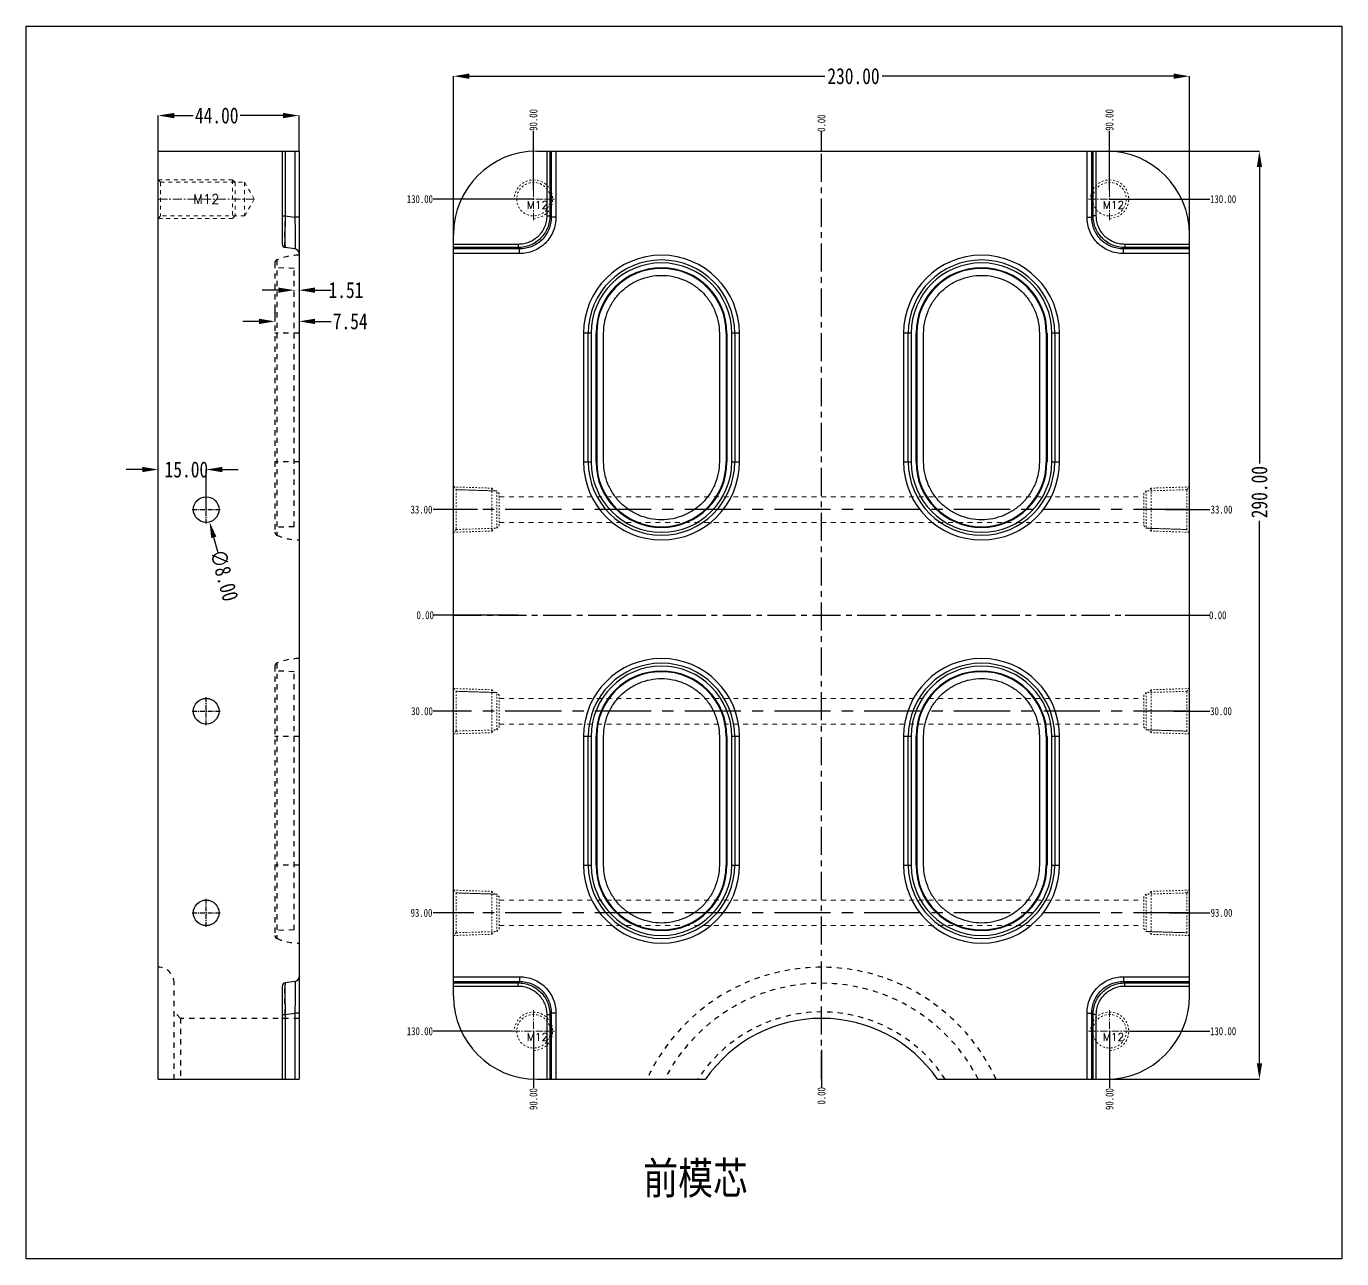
# Model space of a CAD drawing. Header units: millimetres. Extents: x 780 to 4422, y -1506 to 1268.
# Drawn here: x 2302 to 2713, y -202.5 to 182.5 of the extents above; entities that cross this region are included whole.
import ezdxf
from ezdxf.enums import TextEntityAlignment as Align

# ---------------------------------------------------------------- set-up
doc = ezdxf.new("R2010")
doc.units = ezdxf.units.MM
doc.header["$LTSCALE"] = 16.335
doc.header["$PDMODE"] = 3
doc.header["$PDSIZE"] = 0.3125
doc.linetypes.add('CENTER', pattern=[0.6, 0.375, -0.075, 0.075, -0.075])
doc.linetypes.add('HIDDEN', pattern=[0.2, 0.1, -0.1])
doc.layers.get('0').update_dxf_attribs({"linetype": 'CONTINUOUS'})
doc.layers.get('Defpoints').update_dxf_attribs({"linetype": 'CONTINUOUS'})
for name, color, linetype, lineweight in [('cool', 153, 'HIDDEN', 9), ('dim', 82, 'CONTINUOUS', 9), ('screw', 33, 'CONTINUOUS', 13)]:
    doc.layers.add(name, color=color, linetype=linetype, lineweight=lineweight)
doc.layers.add('DEFAULT_2', color=8, linetype='HIDDEN')
doc.styles.get("Standard").update_dxf_attribs({"font": 'txt', "width": 0.8})
doc.styles.add('TXT', font='txt.shx', dxfattribs={"bigfont": 'gbcbig.shx'})
doc.dimstyles.get("Standard").update_dxf_attribs({"dimtxt": 0.15625, "dimasz": 0.1875, "dimexe": 0.125, "dimexo": 0.0625, "dimtad": 0, "dimtih": 1, "dimtoh": 1, "dimdsep": 46, "dimtxsty": 'Standard', "dimcen": 0.09, "dimadec": 0, "dimazin": 0, "dimtp": 0.01, "dimtm": 0.01, "dimtfac": 1, "dimtofl": 0, "dimtmove": 0, "dimatfit": 3, "dimfxl": 0, "dimtolj": 1, "dimarcsym": 0})

# ---------------------------------------------------------------- blocks, each defined once
blk = doc.blocks.new('*D152')
at = {"color": 4, "lineweight": -2}
for p, q in [((2343.24, 143.54), (2343.24, 154.66)), ((2348.24, 154.66), (2354.19, 154.66)), ((2382.24, 154.66), (2368.86, 154.66)), ((2387.24, 143.54), (2387.24, 154.66))]:
    blk.add_line(p, q, dxfattribs=at)
at = {"color": 4}
for points in [[(2348.24, 155.49), (2348.24, 153.82), (2343.24, 154.66)], [(2382.24, 155.49), (2382.24, 153.82), (2387.24, 154.66)]]:
    blk.add_solid(points, dxfattribs=at)
at = {"layer": 'Defpoints', "color": 0}
for p in [(2343.24, 154.66), (2343.24, 143.54), (2387.24, 143.54)]:
    blk.add_point(p, dxfattribs=at)
at = {"color": 6, "insert": (2361.53, 154.66), "char_height": 5, "attachment_point": 5}
blk.add_mtext('\\A1;44.00', dxfattribs=at)
blk = doc.blocks.new('*D153')
at = {"color": 4, "lineweight": -2}
for p, q in [((2338.24, 44.05), (2333.24, 44.05)), ((2343.24, 36.26), (2343.24, 44.05)), ((2358.24, 31.54), (2358.24, 44.05)), ((2363.24, 44.05), (2368.24, 44.05))]:
    blk.add_line(p, q, dxfattribs=at)
at = {"color": 4}
for points in [[(2338.24, 44.88), (2338.24, 43.22), (2343.24, 44.05)], [(2363.24, 44.88), (2363.24, 43.22), (2358.24, 44.05)]]:
    blk.add_solid(points, dxfattribs=at)
at = {"layer": 'Defpoints', "color": 0}
for p in [(2343.24, 44.05), (2343.24, 36.26), (2358.24, 31.54)]:
    blk.add_point(p, dxfattribs=at)
at = {"color": 6, "insert": (2352.05, 44.05), "char_height": 5, "attachment_point": 5}
blk.add_mtext('\\A1;15.00', dxfattribs=at)
blk = doc.blocks.new('*D154')
at = {"color": 4, "lineweight": -2}
blk.add_line((2361.93, 18.04), (2360.61, 22.86), dxfattribs=at)
at = {"color": 4}
blk.add_solid([(2361.42, 23.08), (2359.81, 22.64), (2359.29, 27.68)], dxfattribs=at)
at = {"layer": 'Defpoints', "color": 0}
for p in [(2357.18, 35.4), (2359.29, 27.68)]:
    blk.add_point(p, dxfattribs=at)
at = {"color": 6, "insert": (2363.87, 10.97), "char_height": 5, "attachment_point": 5, "rotation": 285.2989}
blk.add_mtext('\\A1;∅8.00', dxfattribs=at)
blk = doc.blocks.new('*D155')
at = {"color": 4, "lineweight": -2}
for p, q in [((2379.7, 95.64), (2379.7, 90.34)), ((2387.24, 95.64), (2387.24, 90.34)), ((2374.7, 90.34), (2369.7, 90.34)), ((2392.24, 90.34), (2397.24, 90.34))]:
    blk.add_line(p, q, dxfattribs=at)
at = {"color": 4}
for points in [[(2374.7, 91.18), (2374.7, 89.51), (2379.7, 90.34)], [(2392.24, 91.18), (2392.24, 89.51), (2387.24, 90.34)]]:
    blk.add_solid(points, dxfattribs=at)
at = {"layer": 'Defpoints', "color": 0}
for p in [(2379.7, 95.64), (2387.24, 95.64), (2379.7, 90.34)]:
    blk.add_point(p, dxfattribs=at)
at = {"color": 6, "insert": (2403.24, 90.34), "char_height": 5, "attachment_point": 5}
blk.add_mtext('\\A1;7.54', dxfattribs=at)
blk = doc.blocks.new('*D156')
at = {"color": 4, "lineweight": -2}
for p, q in [((2380.73, 100.1), (2375.73, 100.1)), ((2385.73, 99.9), (2385.73, 100.1)), ((2387.24, 99.9), (2387.24, 100.1)), ((2392.24, 100.1), (2397.24, 100.1))]:
    blk.add_line(p, q, dxfattribs=at)
at = {"color": 4}
for points in [[(2380.73, 100.93), (2380.73, 99.27), (2385.73, 100.1)], [(2392.24, 100.93), (2392.24, 99.27), (2387.24, 100.1)]]:
    blk.add_solid(points, dxfattribs=at)
at = {"layer": 'Defpoints', "color": 0}
for p in [(2385.73, 99.9), (2387.24, 100.1), (2387.24, 99.9)]:
    blk.add_point(p, dxfattribs=at)
at = {"color": 6, "insert": (2401.91, 100.1), "char_height": 5, "attachment_point": 5}
blk.add_mtext('\\A1;1.51', dxfattribs=at)
blk = doc.blocks.new('screw_m12_g')
at = {"layer": 'screw', "color": 1, "linetype": 'CENTER', "ltscale": 0.373186}
for p, q in [((0, -6.6), (0, 6.6)), ((-6.6, 0), (6.6, 0))]:
    blk.add_line(p, q, dxfattribs=at)
at = {"layer": 'screw', "linetype": 'HIDDEN', "ltscale": 0.373186}
blk.add_circle((0, 0), 5.25, dxfattribs=at)
at = {"layer": 'screw', "color": 92, "linetype": 'HIDDEN', "ltscale": 0.373186}
blk.add_arc((0, 0), 6, 270, 180, dxfattribs=at)
at = {"layer": 'screw', "color": 6, "style": 'TXT'}
blk.add_text('M12', height=2.4, dxfattribs=at).set_placement((-2.04, -3))
blk = doc.blocks.new('cool_jt_f12')
at = {"layer": 'cool', "ltscale": 0.3}
for p, q in [((0, 7.0785), (0.856, 6.2225)), ((0, 7.0785), (12, 6.7035)), ((0.856, 6.2225), (0.856, -6.2225)), ((13.5, 5.827375), (0.856, 6.2225)), ((0.856, 6.2225), (13.5, 5.827375)), ((12, 6.7035), (12.856, 5.8475)), ((12, 6.7035), (12, -6.7035)), ((14.327375, 5), (13.5, 5.827375)), ((13.5, -5.827375), (13.5, 5.827375)), ((14.327375, -5), (14.327375, 5)), ((0.856, -6.2225), (0, -7.0785)), ((0, -7.0785), (12, -6.7035)), ((0.856, -6.2225), (13.5, -5.827375)), ((12, -6.7035), (12.856, -5.8475)), ((13.5, -5.827375), (14.327375, -5))]:
    blk.add_line(p, q, dxfattribs=at)
blk = doc.blocks.new('*D157')
at = {"layer": 'Defpoints', "color": 0}
for p in [(2550.5, -1.46), (2645.38, -1.46), (2671.83, -1.46)]:
    blk.add_point(p, dxfattribs=at)
at = {"layer": 'dim', "color": 4, "lineweight": -2}
blk.add_line((2645.38, -1.46), (2671.83, -1.46), dxfattribs=at)
at = {"layer": 'dim', "color": 6, "insert": (2674.33, -1.46), "char_height": 2.5, "attachment_point": 5}
blk.add_mtext('\\A1;0.00', dxfattribs=at)
blk = doc.blocks.new('*D158')
at = {"layer": 'Defpoints', "color": 0}
for p in [(2658, 31.54), (2671.83, 31.54), (2550.5, -1.46)]:
    blk.add_point(p, dxfattribs=at)
at = {"layer": 'dim', "color": 4, "lineweight": -2}
blk.add_line((2658, 31.54), (2671.83, 31.54), dxfattribs=at)
at = {"layer": 'dim', "color": 6, "insert": (2675.5, 31.54), "char_height": 2.5, "attachment_point": 5}
blk.add_mtext('\\A1;33.00', dxfattribs=at)
blk = doc.blocks.new('*D159')
at = {"layer": 'Defpoints', "color": 0}
for p in [(2640.5, 128.54), (2671.83, 128.54), (2550.5, -1.46)]:
    blk.add_point(p, dxfattribs=at)
at = {"layer": 'dim', "color": 4, "lineweight": -2}
blk.add_line((2640.5, 128.54), (2671.83, 128.54), dxfattribs=at)
at = {"layer": 'dim', "color": 6, "insert": (2676, 128.54), "char_height": 2.5, "attachment_point": 5}
blk.add_mtext('\\A1;130.00', dxfattribs=at)
blk = doc.blocks.new('*D160')
at = {"layer": 'Defpoints', "color": 0}
for p in [(2550.5, -1.46), (2660.59, -31.46), (2671.83, -31.46)]:
    blk.add_point(p, dxfattribs=at)
at = {"layer": 'dim', "color": 4, "lineweight": -2}
blk.add_line((2660.59, -31.46), (2671.83, -31.46), dxfattribs=at)
at = {"layer": 'dim', "color": 6, "insert": (2675.33, -31.46), "char_height": 2.5, "attachment_point": 5}
blk.add_mtext('\\A1;30.00', dxfattribs=at)
blk = doc.blocks.new('*D161')
at = {"layer": 'Defpoints', "color": 0}
for p in [(2550.5, -1.46), (2659.15, -94.46), (2671.83, -94.46)]:
    blk.add_point(p, dxfattribs=at)
at = {"layer": 'dim', "color": 4, "lineweight": -2}
blk.add_line((2659.15, -94.46), (2671.83, -94.46), dxfattribs=at)
at = {"layer": 'dim', "color": 6, "insert": (2675.5, -94.46), "char_height": 2.5, "attachment_point": 5}
blk.add_mtext('\\A1;93.00', dxfattribs=at)
blk = doc.blocks.new('*D162')
at = {"layer": 'Defpoints', "color": 0}
for p in [(2550.5, -1.46), (2647.1, -131.46), (2671.83, -131.46)]:
    blk.add_point(p, dxfattribs=at)
at = {"layer": 'dim', "color": 4, "lineweight": -2}
blk.add_line((2647.1, -131.46), (2671.83, -131.46), dxfattribs=at)
at = {"layer": 'dim', "color": 6, "insert": (2676, -131.46), "char_height": 2.5, "attachment_point": 5}
blk.add_mtext('\\A1;130.00', dxfattribs=at)
blk = doc.blocks.new('*D163')
at = {"layer": 'Defpoints', "color": 0}
for p in [(2550.5, -1.46), (2550.5, -137.24), (2550.5, -149.15)]:
    blk.add_point(p, dxfattribs=at)
at = {"layer": 'dim', "color": 4, "lineweight": -2}
blk.add_line((2550.5, -137.24), (2550.5, -149.15), dxfattribs=at)
at = {"layer": 'dim', "color": 6, "insert": (2550.5, -151.65), "char_height": 2.5, "attachment_point": 5, "rotation": 90}
blk.add_mtext('\\A1;0.00', dxfattribs=at)
blk = doc.blocks.new('*D164')
at = {"layer": 'Defpoints', "color": 0}
for p in [(2550.5, -1.46), (2640.5, -131.46), (2640.5, -149.15)]:
    blk.add_point(p, dxfattribs=at)
at = {"layer": 'dim', "color": 4, "lineweight": -2}
blk.add_line((2640.5, -131.46), (2640.5, -149.15), dxfattribs=at)
at = {"layer": 'dim', "color": 6, "insert": (2640.5, -152.65), "char_height": 2.5, "attachment_point": 5, "rotation": 90}
blk.add_mtext('\\A1;90.00', dxfattribs=at)
blk = doc.blocks.new('*D165')
at = {"layer": 'Defpoints', "color": 0}
for p in [(2550.5, 149.79), (2550.5, 143.54), (2550.5, -1.46)]:
    blk.add_point(p, dxfattribs=at)
at = {"layer": 'dim', "color": 4, "lineweight": -2}
blk.add_line((2550.5, 143.54), (2550.5, 149.79), dxfattribs=at)
at = {"layer": 'dim', "color": 6, "insert": (2550.5, 152.29), "char_height": 2.5, "attachment_point": 5, "rotation": 90}
blk.add_mtext('\\A1;0.00', dxfattribs=at)
blk = doc.blocks.new('*D166')
at = {"layer": 'Defpoints', "color": 0}
for p in [(2640.5, 149.79), (2640.5, 131.36), (2550.5, -1.46)]:
    blk.add_point(p, dxfattribs=at)
at = {"layer": 'dim', "color": 4, "lineweight": -2}
blk.add_line((2640.5, 131.36), (2640.5, 149.79), dxfattribs=at)
at = {"layer": 'dim', "color": 6, "insert": (2640.5, 153.29), "char_height": 2.5, "attachment_point": 5, "rotation": 90}
blk.add_mtext('\\A1;90.00', dxfattribs=at)
blk = doc.blocks.new('*D167')
at = {"color": 4, "lineweight": -2}
for p, q in [((2435.5, 108.32), (2435.5, 166.95)), ((2440.5, 166.95), (2551.5, 166.95)), ((2660.5, 166.95), (2569.5, 166.95)), ((2665.5, 108.32), (2665.5, 166.95))]:
    blk.add_line(p, q, dxfattribs=at)
at = {"color": 4}
for points in [[(2440.5, 167.79), (2440.5, 166.12), (2435.5, 166.95)], [(2660.5, 167.79), (2660.5, 166.12), (2665.5, 166.95)]]:
    blk.add_solid(points, dxfattribs=at)
at = {"layer": 'Defpoints', "color": 0}
for p in [(2435.5, 166.95), (2435.5, 108.32), (2665.5, 108.32)]:
    blk.add_point(p, dxfattribs=at)
at = {"color": 6, "insert": (2560.5, 166.95), "char_height": 5, "attachment_point": 5}
blk.add_mtext('\\A1;230.00', dxfattribs=at)
blk = doc.blocks.new('*D168')
at = {"color": 4, "lineweight": -2}
for p, q in [((2623.47, 143.54), (2687.34, 143.54)), ((2687.34, 138.54), (2687.34, 45.99)), ((2687.34, -141.46), (2687.34, 27.99)), ((2623.47, -146.46), (2687.34, -146.46))]:
    blk.add_line(p, q, dxfattribs=at)
at = {"color": 4}
for points in [[(2686.51, 138.54), (2688.18, 138.54), (2687.34, 143.54)], [(2686.51, -141.46), (2688.18, -141.46), (2687.34, -146.46)]]:
    blk.add_solid(points, dxfattribs=at)
at = {"layer": 'Defpoints', "color": 0}
for p in [(2623.47, 143.54), (2623.47, -146.46), (2687.34, -146.46)]:
    blk.add_point(p, dxfattribs=at)
at = {"color": 6, "insert": (2687.34, 36.99), "char_height": 5, "attachment_point": 5, "rotation": 90}
blk.add_mtext('\\A1;290.00', dxfattribs=at)
blk = doc.blocks.new('*D266')
at = {"layer": 'Defpoints', "color": 0}
for p in [(2429.17, -1.46), (2455.63, -1.46), (2550.5, -1.46)]:
    blk.add_point(p, dxfattribs=at)
at = {"layer": 'dim', "color": 4, "lineweight": -2}
blk.add_line((2455.63, -1.46), (2429.17, -1.46), dxfattribs=at)
at = {"layer": 'dim', "color": 6, "insert": (2426.67, -1.46), "char_height": 2.5, "attachment_point": 5}
blk.add_mtext('\\A1;0.00', dxfattribs=at)
blk = doc.blocks.new('*D267')
at = {"layer": 'Defpoints', "color": 0}
for p in [(2429.17, 31.54), (2443.01, 31.54), (2550.5, -1.46)]:
    blk.add_point(p, dxfattribs=at)
at = {"layer": 'dim', "color": 4, "lineweight": -2}
blk.add_line((2443.01, 31.54), (2429.17, 31.54), dxfattribs=at)
at = {"layer": 'dim', "color": 6, "insert": (2425.51, 31.54), "char_height": 2.5, "attachment_point": 5}
blk.add_mtext('\\A1;33.00', dxfattribs=at)
blk = doc.blocks.new('*D268')
at = {"layer": 'Defpoints', "color": 0}
for p in [(2429.17, 128.54), (2460.5, 128.54), (2550.5, -1.46)]:
    blk.add_point(p, dxfattribs=at)
at = {"layer": 'dim', "color": 4, "lineweight": -2}
blk.add_line((2460.5, 128.54), (2429.17, 128.54), dxfattribs=at)
at = {"layer": 'dim', "color": 6, "insert": (2425.01, 128.54), "char_height": 2.5, "attachment_point": 5}
blk.add_mtext('\\A1;130.00', dxfattribs=at)
blk = doc.blocks.new('*D269')
at = {"layer": 'Defpoints', "color": 0}
for p in [(2550.5, -1.46), (2429.17, -31.46), (2440.42, -31.46)]:
    blk.add_point(p, dxfattribs=at)
at = {"layer": 'dim', "color": 4, "lineweight": -2}
blk.add_line((2440.42, -31.46), (2429.17, -31.46), dxfattribs=at)
at = {"layer": 'dim', "color": 6, "insert": (2425.67, -31.46), "char_height": 2.5, "attachment_point": 5}
blk.add_mtext('\\A1;30.00', dxfattribs=at)
blk = doc.blocks.new('*D270')
at = {"layer": 'Defpoints', "color": 0}
for p in [(2550.5, -1.46), (2429.17, -94.46), (2441.86, -94.46)]:
    blk.add_point(p, dxfattribs=at)
at = {"layer": 'dim', "color": 4, "lineweight": -2}
blk.add_line((2441.86, -94.46), (2429.17, -94.46), dxfattribs=at)
at = {"layer": 'dim', "color": 6, "insert": (2425.51, -94.46), "char_height": 2.5, "attachment_point": 5}
blk.add_mtext('\\A1;93.00', dxfattribs=at)
blk = doc.blocks.new('*D271')
at = {"layer": 'Defpoints', "color": 0}
for p in [(2550.5, -1.46), (2429.17, -131.46), (2453.9, -131.46)]:
    blk.add_point(p, dxfattribs=at)
at = {"layer": 'dim', "color": 4, "lineweight": -2}
blk.add_line((2453.9, -131.46), (2429.17, -131.46), dxfattribs=at)
at = {"layer": 'dim', "color": 6, "insert": (2425.01, -131.46), "char_height": 2.5, "attachment_point": 5}
blk.add_mtext('\\A1;130.00', dxfattribs=at)
blk = doc.blocks.new('*D272')
at = {"layer": 'Defpoints', "color": 0}
for p in [(2550.5, -1.46), (2460.5, -131.46), (2460.5, -149.15)]:
    blk.add_point(p, dxfattribs=at)
at = {"layer": 'dim', "color": 4, "lineweight": -2}
blk.add_line((2460.5, -131.46), (2460.5, -149.15), dxfattribs=at)
at = {"layer": 'dim', "color": 6, "insert": (2460.5, -152.65), "char_height": 2.5, "attachment_point": 5, "rotation": 90}
blk.add_mtext('\\A1;90.00', dxfattribs=at)
blk = doc.blocks.new('*D273')
at = {"layer": 'Defpoints', "color": 0}
for p in [(2460.5, 149.79), (2460.5, 131.36), (2550.5, -1.46)]:
    blk.add_point(p, dxfattribs=at)
at = {"layer": 'dim', "color": 4, "lineweight": -2}
blk.add_line((2460.5, 131.36), (2460.5, 149.79), dxfattribs=at)
at = {"layer": 'dim', "color": 6, "insert": (2460.5, 153.29), "char_height": 2.5, "attachment_point": 5, "rotation": 90}
blk.add_mtext('\\A1;90.00', dxfattribs=at)

msp = doc.modelspace()

# ---------------------------------------------------------------- linework, layer by layer
at = {"color": 7, "linetype": 'Continuous'}
for p, q in [((2343.239, -146.457), (2343.239, 143.543)), ((2343.239, 143.543), (2387.239, 143.543)), ((2382.039, 114.41), (2382.039, 143.543)), ((2382.9, 143.543), (2382.9, 123.322)), ((2385.948, 143.543), (2385.948, 122.894)), ((2387.239, 143.543), (2387.239, -146.457)), ((2461.503, 143.543), (2639.503, 143.543)), ((2464.636, 143.543), (2464.636, 123.322)), ((2465.626, 143.543), (2465.626, 123.322)), ((2466.055, 143.543), (2466.055, 122.894)), ((2467.54, 143.543), (2467.54, 122.894)), ((2633.466, 122.894), (2633.466, 143.543)), ((2634.952, 122.894), (2634.952, 143.543)), ((2635.38, 123.322), (2635.38, 143.543)), ((2636.37, 123.322), (2636.37, 143.543)), ((2382.039, 123.322), (2382.9, 123.322)), ((2382.9, 123.322), (2385.948, 122.894)), ((2464.636, 123.322), (2465.626, 123.322)), ((2465.626, 123.322), (2466.055, 122.894)), ((2635.38, 123.322), (2634.952, 122.894)), ((2636.37, 123.322), (2635.38, 123.322)), ((2387.239, 122.894), (2385.948, 122.894)), ((2467.54, 122.894), (2466.055, 122.894)), ((2633.466, 122.894), (2634.952, 122.894)), ((2435.503, -120.457), (2435.503, 117.543)), ((2665.503, -120.457), (2665.503, 117.543)), ((2385.948, 112.991), (2382.9, 113.42)), ((2455.724, 114.41), (2435.503, 114.41)), ((2455.724, 113.42), (2435.503, 113.42)), ((2456.152, 112.991), (2435.503, 112.991)), ((2456.152, 111.506), (2435.503, 111.506)), ((2455.724, 114.41), (2455.724, 113.42)), ((2455.724, 113.42), (2456.152, 112.991)), ((2456.152, 111.506), (2456.152, 112.991)), ((2645.283, 113.42), (2644.854, 112.991)), ((2644.854, 111.506), (2644.854, 112.991)), ((2665.503, 112.991), (2644.854, 112.991)), ((2665.503, 111.506), (2644.854, 111.506)), ((2645.283, 114.41), (2645.283, 113.42)), ((2665.503, 114.41), (2645.283, 114.41)), ((2665.503, 113.42), (2645.283, 113.42)), ((2476.138, 86.643), (2476.138, 46.443)), ((2478.53, 86.643), (2476.138, 86.643)), ((2477.611, 46.443), (2477.611, 86.643)), ((2478.53, 86.643), (2478.53, 46.443)), ((2480.252, 86.643), (2480.042, 86.643)), ((2480.252, 86.643), (2480.252, 46.443)), ((2482.413, 46.443), (2482.413, 86.643)), ((2518.593, 86.643), (2518.593, 46.443)), ((2520.754, 86.643), (2520.754, 46.443)), ((2520.754, 86.643), (2520.965, 86.643)), ((2522.477, 46.443), (2522.477, 86.643)), ((2524.868, 86.643), (2522.477, 86.643)), ((2523.395, 86.643), (2523.395, 46.443)), ((2524.868, 46.443), (2524.868, 86.643)), ((2576.138, 86.643), (2576.138, 46.443)), ((2578.53, 86.643), (2576.138, 86.643)), ((2577.611, 46.443), (2577.611, 86.643)), ((2578.53, 86.643), (2578.53, 46.443)), ((2580.252, 86.643), (2580.042, 86.643)), ((2580.252, 86.643), (2580.252, 46.443)), ((2582.413, 46.443), (2582.413, 86.643)), ((2618.593, 86.643), (2618.593, 46.443)), ((2620.754, 86.643), (2620.754, 46.443)), ((2620.754, 86.643), (2620.965, 86.643)), ((2622.477, 46.443), (2622.477, 86.643)), ((2624.868, 86.643), (2622.477, 86.643)), ((2623.395, 86.643), (2623.395, 46.443)), ((2624.868, 46.443), (2624.868, 86.643)), ((2476.138, 46.443), (2478.53, 46.443)), ((2480.252, 46.443), (2480.042, 46.443)), ((2520.754, 46.443), (2520.965, 46.443)), ((2522.477, 46.443), (2524.868, 46.443)), ((2576.138, 46.443), (2578.53, 46.443)), ((2580.252, 46.443), (2580.042, 46.443)), ((2620.754, 46.443), (2620.965, 46.443)), ((2622.477, 46.443), (2624.868, 46.443)), ((2476.138, -39.357), (2476.138, -79.557)), ((2478.53, -39.357), (2476.138, -39.357)), ((2477.611, -79.557), (2477.611, -39.357)), ((2478.53, -39.357), (2478.53, -79.557)), ((2480.252, -39.357), (2480.042, -39.357)), ((2480.252, -39.357), (2480.252, -79.557)), ((2482.413, -79.557), (2482.413, -39.357)), ((2518.593, -39.357), (2518.593, -79.557)), ((2520.754, -39.357), (2520.754, -79.557)), ((2520.754, -39.357), (2520.965, -39.357)), ((2522.477, -79.557), (2522.477, -39.357)), ((2524.868, -39.357), (2522.477, -39.357)), ((2523.395, -39.357), (2523.395, -79.557)), ((2524.868, -79.557), (2524.868, -39.357)), ((2578.53, -39.357), (2576.138, -39.357)), ((2576.138, -39.357), (2576.138, -79.557)), ((2577.611, -79.557), (2577.611, -39.357)), ((2578.53, -39.357), (2578.53, -79.557)), ((2580.252, -39.357), (2580.042, -39.357)), ((2580.252, -39.357), (2580.252, -79.557)), ((2582.413, -79.557), (2582.413, -39.357)), ((2618.593, -39.357), (2618.593, -79.557)), ((2620.754, -39.357), (2620.965, -39.357)), ((2620.754, -39.357), (2620.754, -79.557)), ((2624.868, -39.357), (2622.477, -39.357)), ((2622.477, -79.557), (2622.477, -39.357)), ((2623.395, -39.357), (2623.395, -79.557)), ((2624.868, -79.557), (2624.868, -39.357)), ((2476.138, -79.557), (2478.53, -79.557)), ((2480.252, -79.557), (2480.042, -79.557)), ((2520.754, -79.557), (2520.965, -79.557)), ((2522.477, -79.557), (2524.868, -79.557)), ((2576.138, -79.557), (2578.53, -79.557)), ((2580.252, -79.557), (2580.042, -79.557)), ((2620.754, -79.557), (2620.965, -79.557)), ((2622.477, -79.557), (2624.868, -79.557)), ((2435.503, -114.42), (2456.152, -114.42)), ((2456.152, -114.42), (2456.152, -115.906)), ((2644.854, -114.42), (2665.503, -114.42)), ((2644.854, -114.42), (2644.854, -115.906)), ((2382.039, -146.457), (2382.039, -117.324)), ((2385.948, -115.906), (2382.9, -116.334)), ((2435.503, -115.906), (2456.152, -115.906)), ((2435.503, -116.334), (2455.724, -116.334)), ((2435.503, -117.324), (2455.724, -117.324)), ((2455.724, -116.334), (2456.152, -115.906)), ((2455.724, -117.324), (2455.724, -116.334)), ((2644.854, -115.906), (2665.503, -115.906)), ((2645.283, -116.334), (2644.854, -115.906)), ((2645.283, -116.334), (2665.503, -116.334)), ((2645.283, -117.324), (2645.283, -116.334)), ((2645.283, -117.324), (2665.503, -117.324)), ((2382.039, -126.237), (2382.9, -126.237)), ((2382.9, -126.237), (2385.948, -125.808)), ((2382.9, -126.237), (2382.9, -146.457)), ((2387.239, -125.808), (2385.948, -125.808)), ((2385.948, -125.808), (2385.948, -146.457)), ((2464.636, -126.237), (2465.626, -126.237)), ((2464.636, -126.237), (2464.636, -146.457)), ((2465.626, -126.237), (2466.055, -125.808)), ((2465.626, -126.237), (2465.626, -146.457)), ((2467.54, -125.808), (2466.055, -125.808)), ((2466.055, -125.808), (2466.055, -146.457)), ((2467.54, -125.808), (2467.54, -146.457)), ((2633.466, -125.808), (2634.952, -125.808)), ((2633.466, -146.457), (2633.466, -125.808)), ((2635.38, -126.237), (2634.952, -125.808)), ((2634.952, -146.457), (2634.952, -125.808)), ((2636.37, -126.237), (2635.38, -126.237)), ((2635.38, -146.457), (2635.38, -126.237)), ((2636.37, -146.457), (2636.37, -126.237)), ((2343.239, -146.457), (2387.239, -146.457)), ((2461.503, -146.457), (2514.259, -146.457)), ((2586.747, -146.457), (2639.503, -146.457))]:
    msp.add_line(p, q, dxfattribs=at)
at = {"color": 1, "linetype": 'CENTER', "ltscale": 1.430548}
for p, q in [((2550.503, -146.457), (2550.503, 143.543)), ((2435.503, -1.457), (2665.503, -1.457))]:
    msp.add_line(p, q, dxfattribs=at)
at = {"color": 2, "linetype": 'Continuous'}
for p, q in [((2480.042, 46.443), (2480.042, 86.643)), ((2520.965, 86.643), (2520.965, 46.443)), ((2580.042, 46.443), (2580.042, 86.643)), ((2620.965, 86.643), (2620.965, 46.443)), ((2480.042, -79.557), (2480.042, -39.357)), ((2520.965, -39.357), (2520.965, -79.557)), ((2580.042, -79.557), (2580.042, -39.357)), ((2620.965, -39.357), (2620.965, -79.557))]:
    msp.add_line(p, q, dxfattribs=at)
at = {"color": 1, "linetype": 'CENTER', "ltscale": 0.248791}
for p, q in [((2358.239, 27.143), (2358.239, 35.943)), ((2353.839, 31.543), (2362.639, 31.543)), ((2358.239, -35.857), (2358.239, -27.057)), ((2353.839, -31.457), (2362.639, -31.457)), ((2358.239, -98.857), (2358.239, -90.057)), ((2353.839, -94.457), (2362.639, -94.457))]:
    msp.add_line(p, q, dxfattribs=at)
msp.add_lwpolyline([(2302.028, 182.542), (2713.047, 182.542), (2713.047, -202.52), (2302.028, -202.52)], close=True)
at = {"color": 7, "linetype": 'Continuous'}
for centre in [(2358.239, 31.543), (2358.239, -31.457), (2358.239, -94.457)]:
    msp.add_circle(centre, 4, dxfattribs=at)
for centre, radius, start, end in [((2461.503, 117.543), 26, 90, 180), ((2639.503, 117.543), 26, 0, 90), ((2383.039, 114.41), 1, 180, 262), ((2385.739, 111.506), 1.5, 0, 82), ((2500.503, 86.643), 24.365, 0, 180), ((2600.503, 86.643), 24.365, 0, 180), ((2500.503, 86.643), 22.892, 0, 180), ((2500.503, 86.643), 21.973, 0, 180), ((2500.503, 86.643), 20.251, 0, 180), ((2600.503, 86.643), 22.892, 0, 180), ((2600.503, 86.643), 21.973, 0, 180), ((2600.503, 86.643), 20.251, 0, 180), ((2500.503, 46.443), 24.365, 180, 0), ((2500.503, 46.443), 22.892, 180, 0), ((2500.503, 46.443), 21.973, 180, 0), ((2500.503, 46.443), 20.251, 180, 0), ((2600.503, 46.443), 24.365, 180, 0), ((2600.503, 46.443), 22.892, 180, 0), ((2600.503, 46.443), 21.973, 180, 0), ((2600.503, 46.443), 20.251, 180, 0), ((2500.503, -39.357), 24.365, 0, 180), ((2600.503, -39.357), 24.365, 0, 180), ((2500.503, -39.357), 22.892, 0, 180), ((2500.503, -39.357), 21.973, 0, 180), ((2500.503, -39.357), 20.251, 0, 180), ((2600.503, -39.357), 22.892, 0, 180), ((2600.503, -39.357), 21.973, 0, 180), ((2600.503, -39.357), 20.251, 0, 180), ((2500.503, -79.557), 24.365, 180, 0), ((2500.503, -79.557), 22.892, 180, 0), ((2500.503, -79.557), 21.973, 180, 0), ((2500.503, -79.557), 20.251, 180, 0), ((2600.503, -79.557), 24.365, 180, 0), ((2600.503, -79.557), 22.892, 180, 0), ((2600.503, -79.557), 21.973, 180, 0), ((2600.503, -79.557), 20.251, 180, 0), ((2385.739, -114.42), 1.5, 278, 0), ((2383.039, -117.324), 1, 98, 180), ((2461.503, -120.457), 26, 180, 270), ((2639.503, -120.457), 26, 270, 0), ((2550.503, -171.457), 44.03, 34.59659, 145.40341)]:
    msp.add_arc(centre, radius, start, end, dxfattribs=at)
at = {"color": 2, "linetype": 'Continuous'}
for centre, start, end in [((2500.503, 86.643), 0, 180), ((2600.503, 86.643), 0, 180), ((2500.503, 46.443), 180, 0), ((2600.503, 46.443), 180, 0), ((2500.503, -39.357), 0, 180), ((2600.503, -39.357), 0, 180), ((2500.503, -79.557), 180, 0), ((2600.503, -79.557), 180, 0)]:
    msp.add_arc(centre, 20.461, start, end, dxfattribs=at)
at = {"color": 7, "linetype": 'Continuous'}
for points, knots in [([(2382.9, 123.322), (2382.891, 122.678), (2382.875, 121.413), (2382.858, 119.578), (2382.848, 118.126), (2382.845, 117.054), (2382.844, 116.336), (2382.844, 115.686), (2382.847, 115.11), (2382.851, 114.614), (2382.857, 114.201), (2382.864, 113.911), (2382.871, 113.725), (2382.875, 113.618), (2382.881, 113.537), (2382.885, 113.474), (2382.892, 113.443), (2382.895, 113.42), (2382.9, 113.42)], [0, 0, 0, 0, 0.1952044, 0.3829976, 0.5560096, 0.6348674, 0.7075603, 0.7733909, 0.8317281, 0.8820181, 0.9238003, 0.9567035, 0.9697345, 0.9804512, 0.9888337, 0.9948696, 0.9985666, 1, 1, 1, 1]), ([(2465.626, 123.322), (2465.625, 122.675), (2465.497, 121.376), (2464.932, 119.505), (2464.012, 117.779), (2462.772, 116.268), (2461.261, 115.03), (2459.537, 114.113), (2457.668, 113.549), (2456.371, 113.421), (2455.724, 113.42)], [0, 0, 0, 0, 0.1250891, 0.2501983, 0.3752404, 0.5002489, 0.6252094, 0.7501375, 0.8750523, 1, 1, 1, 1]), ([(2464.636, 123.322), (2464.636, 122.739), (2464.523, 121.569), (2464.017, 119.883), (2463.19, 118.328), (2462.075, 116.967), (2460.713, 115.852), (2459.159, 115.028), (2457.475, 114.523), (2456.306, 114.41), (2455.724, 114.41)], [0, 0, 0, 0, 0.1250949, 0.2502055, 0.3752456, 0.5002499, 0.6252059, 0.7501311, 0.8750468, 1, 1, 1, 1]), ([(2645.283, 113.42), (2644.635, 113.421), (2643.336, 113.549), (2641.465, 114.114), (2639.74, 115.034), (2638.229, 116.274), (2636.991, 117.785), (2636.073, 119.509), (2635.509, 121.378), (2635.381, 122.675), (2635.38, 123.322)], [0, 0, 0, 0, 0.1250891, 0.2501983, 0.3752404, 0.5002489, 0.6252094, 0.7501375, 0.8750523, 1, 1, 1, 1]), ([(2645.283, 114.41), (2644.699, 114.41), (2643.529, 114.523), (2641.843, 115.029), (2640.288, 115.856), (2638.927, 116.971), (2637.812, 118.333), (2636.988, 119.887), (2636.483, 121.571), (2636.37, 122.74), (2636.37, 123.322)], [0, 0, 0, 0, 0.1250949, 0.2502055, 0.3752456, 0.5002499, 0.6252059, 0.7501311, 0.8750468, 1, 1, 1, 1]), ([(2385.948, 122.894), (2385.961, 122.249), (2385.984, 120.982), (2386.01, 119.142), (2386.024, 117.686), (2386.03, 116.611), (2386.032, 115.891), (2386.031, 115.24), (2386.027, 114.664), (2386.02, 114.168), (2386.011, 113.757), (2386.001, 113.47), (2385.991, 113.285), (2385.984, 113.181), (2385.977, 113.101), (2385.968, 113.041), (2385.962, 113.011), (2385.952, 112.991), (2385.948, 112.991)], [0, 0, 0, 0, 0.1954097, 0.3835933, 0.5570839, 0.6361623, 0.7090205, 0.774947, 0.8332706, 0.8834483, 0.9250151, 0.9576165, 0.9704755, 0.9810016, 0.9891855, 0.9950335, 0.9985733, 1, 1, 1, 1]), ([(2466.055, 122.894), (2466.056, 122.246), (2465.935, 120.945), (2465.378, 119.069), (2464.463, 117.338), (2463.223, 115.822), (2461.708, 114.583), (2459.977, 113.668), (2458.101, 113.111), (2456.8, 112.99), (2456.152, 112.991)], [0, 0, 0, 0, 0.1249889, 0.2500168, 0.3750169, 0.5000352, 0.6250389, 0.7500061, 0.8750081, 1, 1, 1, 1]), ([(2467.54, 122.894), (2467.54, 122.149), (2467.396, 120.655), (2466.75, 118.502), (2465.695, 116.515), (2464.27, 114.775), (2462.53, 113.351), (2460.544, 112.296), (2458.39, 111.65), (2456.897, 111.506), (2456.152, 111.506)], [0, 0, 0, 0, 0.125, 0.2500298, 0.3750251, 0.5000349, 0.6250302, 0.749993, 0.874997, 1, 1, 1, 1]), ([(2644.854, 111.506), (2644.11, 111.506), (2642.616, 111.65), (2640.462, 112.296), (2638.476, 113.351), (2636.736, 114.776), (2635.311, 116.516), (2634.256, 118.502), (2633.611, 120.656), (2633.466, 122.149), (2633.466, 122.894)], [0, 0, 0, 0, 0.125, 0.2500298, 0.3750251, 0.5000349, 0.6250302, 0.749993, 0.874997, 1, 1, 1, 1]), ([(2644.854, 112.991), (2644.206, 112.99), (2642.905, 113.111), (2641.029, 113.668), (2639.298, 114.583), (2637.782, 115.823), (2636.543, 117.339), (2635.628, 119.069), (2635.072, 120.945), (2634.95, 122.246), (2634.952, 122.894)], [0, 0, 0, 0, 0.1249889, 0.2500168, 0.3750169, 0.5000352, 0.6250389, 0.7500061, 0.8750081, 1, 1, 1, 1]), ([(2482.413, 86.643), (2482.418, 87.825), (2482.648, 90.195), (2483.68, 93.611), (2485.366, 96.758), (2487.629, 99.517), (2490.388, 101.781), (2493.536, 103.464), (2496.951, 104.5), (2500.503, 104.85), (2504.055, 104.5), (2507.471, 103.464), (2510.618, 101.781), (2513.378, 99.517), (2515.641, 96.758), (2517.326, 93.611), (2518.358, 90.195), (2518.588, 87.825), (2518.593, 86.643)], [0, 0, 0, 0, 0.0624841, 0.1249995, 0.1874975, 0.249998, 0.3124988, 0.3749992, 0.4374989, 0.5, 0.5625011, 0.6250008, 0.6875012, 0.750002, 0.8125025, 0.8750005, 0.9375159, 1, 1, 1, 1]), ([(2582.413, 86.643), (2582.418, 87.825), (2582.648, 90.195), (2583.68, 93.611), (2585.366, 96.758), (2587.629, 99.517), (2590.388, 101.781), (2593.536, 103.464), (2596.951, 104.5), (2600.503, 104.85), (2604.055, 104.5), (2607.471, 103.464), (2610.618, 101.781), (2613.378, 99.517), (2615.641, 96.758), (2617.326, 93.611), (2618.358, 90.195), (2618.588, 87.825), (2618.593, 86.643)], [0, 0, 0, 0, 0.0624841, 0.1249995, 0.1874975, 0.249998, 0.3124988, 0.3749992, 0.4374989, 0.5, 0.5625011, 0.6250008, 0.6875012, 0.750002, 0.8125025, 0.8750005, 0.9375159, 1, 1, 1, 1]), ([(2518.593, 46.443), (2518.588, 45.261), (2518.358, 42.891), (2517.326, 39.475), (2515.641, 36.328), (2513.378, 33.569), (2510.618, 31.305), (2507.471, 29.622), (2504.055, 28.586), (2500.503, 28.236), (2496.951, 28.586), (2493.536, 29.622), (2490.388, 31.305), (2487.629, 33.569), (2485.366, 36.328), (2483.68, 39.475), (2482.648, 42.891), (2482.418, 45.261), (2482.413, 46.443)], [0, 0, 0, 0, 0.0624841, 0.1249995, 0.1874975, 0.249998, 0.3124988, 0.3749992, 0.4374989, 0.5, 0.5625011, 0.6250008, 0.6875012, 0.750002, 0.8125025, 0.8750005, 0.9375159, 1, 1, 1, 1]), ([(2618.593, 46.443), (2618.588, 45.261), (2618.358, 42.891), (2617.326, 39.475), (2615.641, 36.328), (2613.378, 33.569), (2610.618, 31.305), (2607.471, 29.622), (2604.055, 28.586), (2600.503, 28.236), (2596.951, 28.586), (2593.536, 29.622), (2590.388, 31.305), (2587.629, 33.569), (2585.366, 36.328), (2583.68, 39.475), (2582.648, 42.891), (2582.418, 45.261), (2582.413, 46.443)], [0, 0, 0, 0, 0.0624841, 0.1249995, 0.1874975, 0.249998, 0.3124988, 0.3749992, 0.4374989, 0.5, 0.5625011, 0.6250008, 0.6875012, 0.750002, 0.8125025, 0.8750005, 0.9375159, 1, 1, 1, 1]), ([(2482.413, -39.357), (2482.418, -38.175), (2482.648, -35.805), (2483.68, -32.389), (2485.366, -29.242), (2487.629, -26.483), (2490.388, -24.219), (2493.536, -22.536), (2496.951, -21.5), (2500.503, -21.15), (2504.055, -21.5), (2507.471, -22.536), (2510.618, -24.219), (2513.378, -26.483), (2515.641, -29.242), (2517.326, -32.389), (2518.358, -35.805), (2518.588, -38.175), (2518.593, -39.357)], [0, 0, 0, 0, 0.0624841, 0.1249995, 0.1874975, 0.249998, 0.3124988, 0.3749992, 0.4374989, 0.5, 0.5625011, 0.6250008, 0.6875012, 0.750002, 0.8125025, 0.8750005, 0.9375159, 1, 1, 1, 1]), ([(2582.413, -39.357), (2582.418, -38.175), (2582.648, -35.805), (2583.68, -32.389), (2585.366, -29.242), (2587.629, -26.483), (2590.388, -24.219), (2593.536, -22.536), (2596.951, -21.5), (2600.503, -21.15), (2604.055, -21.5), (2607.471, -22.536), (2610.618, -24.219), (2613.378, -26.483), (2615.641, -29.242), (2617.326, -32.389), (2618.358, -35.805), (2618.588, -38.175), (2618.593, -39.357)], [0, 0, 0, 0, 0.0624841, 0.1249995, 0.1874975, 0.249998, 0.3124988, 0.3749992, 0.4374989, 0.5, 0.5625011, 0.6250008, 0.6875012, 0.750002, 0.8125025, 0.8750005, 0.9375159, 1, 1, 1, 1]), ([(2518.593, -79.557), (2518.588, -80.739), (2518.358, -83.109), (2517.326, -86.525), (2515.641, -89.672), (2513.378, -92.431), (2510.618, -94.695), (2507.471, -96.378), (2504.055, -97.414), (2500.503, -97.764), (2496.951, -97.414), (2493.536, -96.378), (2490.388, -94.695), (2487.629, -92.431), (2485.366, -89.672), (2483.68, -86.525), (2482.648, -83.109), (2482.418, -80.739), (2482.413, -79.557)], [0, 0, 0, 0, 0.0624841, 0.1249995, 0.1874975, 0.249998, 0.3124988, 0.3749992, 0.4374989, 0.5, 0.5625011, 0.6250008, 0.6875012, 0.750002, 0.8125025, 0.8750005, 0.9375159, 1, 1, 1, 1]), ([(2618.593, -79.557), (2618.588, -80.739), (2618.358, -83.109), (2617.326, -86.525), (2615.641, -89.672), (2613.378, -92.431), (2610.618, -94.695), (2607.471, -96.378), (2604.055, -97.414), (2600.503, -97.764), (2596.951, -97.414), (2593.536, -96.378), (2590.388, -94.695), (2587.629, -92.431), (2585.366, -89.672), (2583.68, -86.525), (2582.648, -83.109), (2582.418, -80.739), (2582.413, -79.557)], [0, 0, 0, 0, 0.0624841, 0.1249995, 0.1874975, 0.249998, 0.3124988, 0.3749992, 0.4374989, 0.5, 0.5625011, 0.6250008, 0.6875012, 0.750002, 0.8125025, 0.8750005, 0.9375159, 1, 1, 1, 1]), ([(2456.152, -114.42), (2456.897, -114.42), (2458.391, -114.565), (2460.544, -115.21), (2462.531, -116.265), (2464.271, -117.69), (2465.695, -119.43), (2466.75, -121.417), (2467.396, -123.57), (2467.54, -125.063), (2467.54, -125.808)], [0, 0, 0, 0, 0.125, 0.2500298, 0.3750251, 0.5000349, 0.6250302, 0.749993, 0.874997, 1, 1, 1, 1]), ([(2633.466, -125.808), (2633.466, -125.063), (2633.611, -123.57), (2634.256, -121.416), (2635.311, -119.43), (2636.736, -117.69), (2638.476, -116.265), (2640.463, -115.21), (2642.616, -114.565), (2644.11, -114.42), (2644.854, -114.42)], [0, 0, 0, 0, 0.125, 0.2500298, 0.3750251, 0.5000349, 0.6250302, 0.749993, 0.874997, 1, 1, 1, 1]), ([(2382.9, -116.334), (2382.895, -116.335), (2382.892, -116.357), (2382.885, -116.388), (2382.881, -116.451), (2382.875, -116.533), (2382.871, -116.64), (2382.864, -116.827), (2382.857, -117.117), (2382.851, -117.531), (2382.847, -118.028), (2382.844, -118.605), (2382.844, -119.256), (2382.845, -119.974), (2382.849, -121.046), (2382.858, -122.496), (2382.876, -124.33), (2382.891, -125.593), (2382.9, -126.237)], [0, 0, 0, 0, 0.0014393, 0.0051497, 0.0112021, 0.0196011, 0.0303426, 0.0434123, 0.0764002, 0.1182767, 0.1686709, 0.2270944, 0.2929959, 0.365727, 0.444578, 0.6174933, 0.8050131, 1, 1, 1, 1]), ([(2385.948, -115.906), (2385.952, -115.905), (2385.962, -115.925), (2385.968, -115.956), (2385.977, -116.016), (2385.984, -116.095), (2385.991, -116.2), (2386.001, -116.384), (2386.011, -116.672), (2386.02, -117.083), (2386.027, -117.578), (2386.031, -118.155), (2386.032, -118.806), (2386.03, -119.526), (2386.024, -120.601), (2386.01, -122.056), (2385.984, -123.896), (2385.961, -125.163), (2385.948, -125.808)], [0, 0, 0, 0, 0.0014265, 0.0049654, 0.0108127, 0.0189969, 0.0295248, 0.0423875, 0.0749997, 0.1165803, 0.166782, 0.2251198, 0.2910588, 0.3639215, 0.4429874, 0.6164398, 0.8045857, 1, 1, 1, 1]), ([(2455.724, -116.334), (2456.371, -116.335), (2457.67, -116.464), (2459.541, -117.029), (2461.267, -117.948), (2462.778, -119.188), (2464.016, -120.699), (2464.933, -122.424), (2465.497, -124.293), (2465.625, -125.59), (2465.626, -126.237)], [0, 0, 0, 0, 0.1250891, 0.2501983, 0.3752404, 0.5002489, 0.6252094, 0.7501375, 0.8750523, 1, 1, 1, 1]), ([(2455.724, -117.324), (2456.307, -117.324), (2457.477, -117.437), (2459.163, -117.943), (2460.718, -118.77), (2462.079, -119.885), (2463.194, -121.247), (2464.018, -122.801), (2464.523, -124.486), (2464.636, -125.654), (2464.636, -126.237)], [0, 0, 0, 0, 0.1250949, 0.2502055, 0.3752456, 0.5002499, 0.6252059, 0.7501311, 0.8750468, 1, 1, 1, 1]), ([(2456.152, -115.906), (2456.8, -115.904), (2458.101, -116.026), (2459.977, -116.582), (2461.708, -117.498), (2463.224, -118.737), (2464.463, -120.253), (2465.378, -121.984), (2465.935, -123.86), (2466.056, -125.16), (2466.055, -125.808)], [0, 0, 0, 0, 0.1249889, 0.2500168, 0.3750169, 0.5000352, 0.6250389, 0.7500061, 0.8750081, 1, 1, 1, 1]), ([(2634.952, -125.808), (2634.95, -125.16), (2635.072, -123.859), (2635.628, -121.983), (2636.544, -120.252), (2637.783, -118.736), (2639.299, -117.497), (2641.03, -116.582), (2642.906, -116.026), (2644.206, -115.904), (2644.854, -115.906)], [0, 0, 0, 0, 0.1249889, 0.2500168, 0.3750169, 0.5000352, 0.6250389, 0.7500061, 0.8750081, 1, 1, 1, 1]), ([(2635.38, -126.237), (2635.381, -125.589), (2635.51, -124.29), (2636.075, -122.419), (2636.995, -120.694), (2638.234, -119.183), (2639.745, -117.945), (2641.47, -117.027), (2643.339, -116.463), (2644.636, -116.335), (2645.283, -116.334)], [0, 0, 0, 0, 0.1250891, 0.2501983, 0.3752404, 0.5002489, 0.6252094, 0.7501375, 0.8750523, 1, 1, 1, 1]), ([(2636.37, -126.237), (2636.37, -125.653), (2636.483, -124.483), (2636.989, -122.797), (2637.816, -121.242), (2638.932, -119.881), (2640.293, -118.766), (2641.847, -117.942), (2643.532, -117.437), (2644.7, -117.324), (2645.283, -117.324)], [0, 0, 0, 0, 0.1250949, 0.2502055, 0.3752456, 0.5002499, 0.6252059, 0.7501311, 0.8750468, 1, 1, 1, 1])]:
    msp.add_open_spline(points, degree=3, knots=knots, dxfattribs=at)
at = {"layer": 'cool', "ltscale": 0.932966}
for p, q in [((2449.833, 35.543), (2651.173, 35.543)), ((2449.833, 27.543), (2651.173, 27.543)), ((2449.833, -27.457), (2651.173, -27.457)), ((2449.833, -35.457), (2651.173, -35.457)), ((2449.833, -90.457), (2651.173, -90.457)), ((2449.833, -98.457), (2651.173, -98.457))]:
    msp.add_line(p, q, dxfattribs=at)
at = {"layer": 'DEFAULT_2', "color": 8, "linetype": 'HIDDEN'}
for p, q in [((2379.701, 108.616), (2379.701, 24.47)), ((2385.731, 106.894), (2379.701, 107.104)), ((2380.298, 109.535), (2380.298, 23.551)), ((2385.731, 26.192), (2385.731, 106.894)), ((2387.239, 86.643), (2379.701, 86.643)), ((2387.239, 46.443), (2379.701, 46.443)), ((2385.731, 26.192), (2379.701, 25.981)), ((2379.701, -17.384), (2379.701, -101.53)), ((2385.731, -19.106), (2379.701, -18.896)), ((2380.298, -16.465), (2380.298, -102.449)), ((2385.731, -99.808), (2385.731, -19.106)), ((2387.239, -39.357), (2379.701, -39.357)), ((2387.239, -79.557), (2379.701, -79.557)), ((2385.731, -99.808), (2379.701, -100.019)), ((2348.239, -146.457), (2348.239, -116.458)), ((2350.239, -127.427), (2348.239, -125.427)), ((2387.239, -127.427), (2350.239, -127.427)), ((2350.239, -127.427), (2350.239, -146.457))]:
    msp.add_line(p, q, dxfattribs=at)
at = {"layer": 'DEFAULT_2', "color": 1, "linetype": 'CENTER', "ltscale": 2.861096}
for p, q in [((2665.503, 31.543), (2435.503, 31.543)), ((2665.503, -31.457), (2435.503, -31.457)), ((2665.503, -94.457), (2435.503, -94.457))]:
    msp.add_line(p, q, dxfattribs=at)
at = {"layer": 'DEFAULT_2', "color": 8, "linetype": 'HIDDEN'}
for centre, radius, start, end in [((2387.239, 93.923), 17.085, 90, 113.96948), ((2380.706, 108.616), 1.005, 113.96948, 180), ((2380.706, 24.47), 1.005, 180, 246.03052), ((2387.239, 39.163), 17.085, 246.03052, 270), ((2387.239, -32.077), 17.085, 90, 113.96948), ((2380.706, -17.384), 1.005, 113.96948, 180), ((2380.706, -101.53), 1.005, 180, 246.03052), ((2387.239, -86.837), 17.085, 246.03052, 270), ((2343.239, -116.457), 5, 0, 90), ((2550.503, -171.457), 60, 24.62432, 155.37568), ((2550.503, -171.457), 55, 27.03569, 152.96431), ((2550.503, -171.457), 46.03, 32.89657, 147.10344)]:
    msp.add_arc(centre, radius, start, end, dxfattribs=at)
for points, knots in [([(2382.9, 113.42), (2382.895, 113.42), (2382.892, 113.443), (2382.885, 113.474), (2382.881, 113.537), (2382.875, 113.619), (2382.871, 113.725), (2382.864, 113.913), (2382.857, 114.203), (2382.851, 114.617), (2382.847, 115.114), (2382.844, 115.691), (2382.844, 116.342), (2382.845, 117.06), (2382.849, 118.131), (2382.858, 119.582), (2382.876, 121.416), (2382.891, 122.679), (2382.9, 123.322)], [0, 0, 0, 0, 0.0014393, 0.0051497, 0.0112021, 0.0196011, 0.0303426, 0.0434123, 0.0764002, 0.1182767, 0.1686709, 0.2270944, 0.2929959, 0.365727, 0.444578, 0.6174933, 0.8050131, 1, 1, 1, 1]), ([(2382.9, -126.237), (2382.891, -125.592), (2382.875, -124.328), (2382.858, -122.492), (2382.848, -121.04), (2382.845, -119.968), (2382.844, -119.251), (2382.844, -118.601), (2382.847, -118.025), (2382.851, -117.528), (2382.857, -117.115), (2382.864, -116.826), (2382.871, -116.639), (2382.875, -116.532), (2382.881, -116.451), (2382.885, -116.388), (2382.892, -116.357), (2382.895, -116.335), (2382.9, -116.334)], [0, 0, 0, 0, 0.1952044, 0.3829976, 0.5560096, 0.6348674, 0.7075603, 0.7733909, 0.8317281, 0.8820181, 0.9238003, 0.9567035, 0.9697345, 0.9804512, 0.9888337, 0.9948696, 0.9985666, 1, 1, 1, 1])]:
    msp.add_open_spline(points, degree=3, knots=knots, dxfattribs=at)
at = {"layer": 'screw', "color": 92, "linetype": 'HIDDEN', "ltscale": 0.746373}
for p, q in [((2343.239, 134.543), (2366.489, 134.543)), ((2366.489, 134.543), (2367.239, 133.793)), ((2366.489, 134.543), (2366.489, 122.543)), ((2367.239, 133.793), (2367.239, 123.293)), ((2366.489, 122.543), (2343.239, 122.543)), ((2367.239, 123.293), (2366.489, 122.543))]:
    msp.add_line(p, q, dxfattribs=at)
at = {"layer": 'screw', "color": 8, "linetype": 'HIDDEN', "ltscale": 0.746373}
for p, q in [((2343.239, 134.543), (2343.989, 133.793)), ((2343.989, 133.793), (2343.989, 123.293)), ((2343.989, 133.793), (2370.239, 133.793)), ((2370.239, 133.793), (2373.27, 128.543)), ((2370.239, 133.793), (2370.239, 123.293)), ((2373.27, 128.543), (2370.239, 123.293)), ((2343.989, 123.293), (2343.239, 122.543)), ((2370.239, 123.293), (2343.989, 123.293))]:
    msp.add_line(p, q, dxfattribs=at)
at = {"layer": 'screw', "color": 1, "linetype": 'CENTER', "ltscale": 0.466483}
msp.add_line((2343.239, 128.543), (2373.27, 128.543), dxfattribs=at)

# ---------------------------------------------------------------- block references
at = {"layer": 'cool', "ltscale": 0.932966}
for p in [(2435.503, 31.543), (2435.503, -31.457)]:
    msp.add_blockref('cool_jt_f12', p, dxfattribs=at)
for p, rotation in [((2665.503, 31.543), 180), ((2665.503, -31.457), 180), ((2435.503, -94.457), 359.9999999999998), ((2665.503, -94.457), 179.9999999999999)]:
    msp.add_blockref('cool_jt_f12', p, dxfattribs=dict(at, rotation=rotation))
at = {"layer": 'screw'}
for p in [(2460.503, 128.543), (2640.503, 128.543), (2460.503, -131.457), (2640.503, -131.457)]:
    msp.add_blockref('screw_m12_g', p, dxfattribs=at)

# ---------------------------------------------------------------- texts
at = {"insert": (2494.786, -172.367), "char_height": 10, "width": 80.26667, "attachment_point": 1}
msp.add_mtext('{\\fSimSun|b0|i0|c134|p2;前模芯}', dxfattribs=at)
at = {"layer": 'screw', "color": 6, "linetype": 'HIDDEN', "ltscale": 0.746373, "style": 'TXT'}
msp.add_text('M12', height=3, dxfattribs=at).set_placement((2358.254, 128.543), align=Align.MIDDLE)

# ---------------------------------------------------------------- dimensions: what is measured, and where the dimension line sits
for base, p1, p2, picture, middle in [((2435.503, 166.954), (2665.503, 108.32), (2435.503, 108.32), '*D167', (2560.501, 166.954)), ((2343.239, 154.658), (2387.239, 143.543), (2343.239, 143.543), '*D152', (2361.528, 154.658)), ((2387.239, 100.101), (2385.731, 99.896), (2387.239, 99.896), '*D156', (2401.906, 100.101)), ((2379.701, 90.344), (2387.239, 95.643), (2379.701, 95.643), '*D155', (2403.239, 90.344)), ((2343.239, 44.05), (2358.239, 31.543), (2343.239, 36.258), '*D153', (2352.049, 44.05))]:
    dim = msp.add_linear_dim(base=base, p1=p1, p2=p2, dimstyle='Standard', override={"dimtxt": 5, "dimasz": 5, "dimexe": 0, "dimexo": 0, "dimgap": 0, "dimtih": 0, "dimtoh": 0, "dimzin": 0, "dimcen": 0, "dimclrd": 4, "dimclre": 4, "dimclrt": 6, "dimadec": 2, "dimtp": 0, "dimtm": 0, "dimtzin": 0})
    dim.commit()
    dim.dimension.update_dxf_attribs({"geometry": picture, "text_midpoint": middle, "dimtype": 160})
dim = msp.add_linear_dim(base=(2687.345, -146.457), p1=(2623.472, 143.543), p2=(2623.472, -146.457), angle=90, dimstyle='Standard', override={"dimtxt": 5, "dimasz": 5, "dimexe": 0, "dimexo": 0, "dimgap": 0, "dimtih": 0, "dimtoh": 0, "dimzin": 0, "dimcen": 0, "dimclrd": 4, "dimclre": 4, "dimclrt": 6, "dimadec": 2, "dimtp": 0, "dimtm": 0, "dimtzin": 0})
dim.commit()
dim.dimension.update_dxf_attribs({"geometry": '*D168', "text_midpoint": (2687.345, 36.993), "dimtype": 160})
dim = msp.add_diameter_dim_2p(p1=(2357.183, 35.401), p2=(2359.294, 27.685), dimstyle='Standard', override={"dimtxt": 5, "dimasz": 5, "dimexe": 0, "dimexo": 0, "dimgap": 0, "dimtih": 0, "dimtoh": 0, "dimzin": 0, "dimcen": 0, "dimclrd": 4, "dimclre": 4, "dimclrt": 6, "dimadec": 2, "dimtp": 0, "dimtm": 0, "dimtzin": 0})
dim.commit()
dim.dimension.update_dxf_attribs({"geometry": '*D154', "text_midpoint": (2363.868, 10.966)})
at = {"layer": 'dim'}
for feature_location, offset, dtype, origin, picture, middle in [((2460.503, 131.363), (0, 18.429), 1, (2550.503, -1.457), '*D273', (2460.503, 153.293)), ((2640.503, 131.363), (0, 18.429), 1, (2550.503, -1.457), '*D166', (2640.503, 153.293)), ((2550.503156935, 143.542881288), (0, 6.249955367), 1, (2550.503156935, -1.457118712), '*D165', (2550.503156935, 152.292836655)), ((2460.503, 128.543), (-31.329, 0), 0, (2550.503, -1.457), '*D268', (2425.007, 128.543)), ((2640.503, 128.543), (31.329, 0), 0, (2550.503, -1.457), '*D159', (2675.999, 128.543)), ((2443.011, 31.543), (-13.837, 0), 0, (2550.503, -1.457), '*D267', (2425.507, 31.543)), ((2657.995, 31.543), (13.837, 0), 0, (2550.503, -1.457), '*D158', (2675.499, 31.543)), ((2455.6271224, -1.4571189), (-26.4533188, 0), 0, (2550.5031569, -1.4571187), '*D266', (2426.6738036, -1.4571189)), ((2645.3791915, -1.4571189), (26.4533188, 0), 0, (2550.5031569, -1.4571187), '*D157', (2674.3325103, -1.4571189)), ((2453.903, -131.457), (-24.729, 0), 0, (2550.503, -1.457), '*D271', (2425.007, -131.457)), ((2441.859, -94.457), (-12.686, 0), 0, (2550.503, -1.457), '*D270', (2425.507, -94.457)), ((2440.416, -31.457), (-11.242, 0), 0, (2550.503, -1.457), '*D269', (2425.674, -31.457)), ((2460.503, -131.457), (0, -17.693), 1, (2550.503, -1.457), '*D272', (2460.503, -152.65)), ((2550.503156935, -137.244666468), (0, -11.905243542), 1, (2550.503156935, -1.457118712), '*D163', (2550.503156935, -151.64991001)), ((2660.59, -31.457), (11.242, 0), 0, (2550.503, -1.457), '*D160', (2675.333, -31.457)), ((2659.147, -94.457), (12.686, 0), 0, (2550.503, -1.457), '*D161', (2675.499, -94.457)), ((2647.103, -131.457), (24.729, 0), 0, (2550.503, -1.457), '*D162', (2675.999, -131.457)), ((2640.503, -131.457), (0, -17.693), 1, (2550.503, -1.457), '*D164', (2640.503, -152.65))]:
    dim = msp.add_ordinate_dim(feature_location=feature_location, offset=offset, dtype=dtype, origin=origin, dimstyle='Standard', override={"dimtxt": 2.5, "dimasz": 2, "dimexe": 0, "dimexo": 0, "dimgap": 0, "dimtih": 0, "dimtoh": 0, "dimzin": 0, "dimcen": 0, "dimclrd": 4, "dimclre": 4, "dimclrt": 6, "dimadec": 2, "dimtp": 0, "dimtm": 0, "dimtzin": 0}, dxfattribs=at)
    dim.commit()
    dim.dimension.update_dxf_attribs({"geometry": picture, "text_midpoint": middle})

doc.saveas('drawing.dxf')
